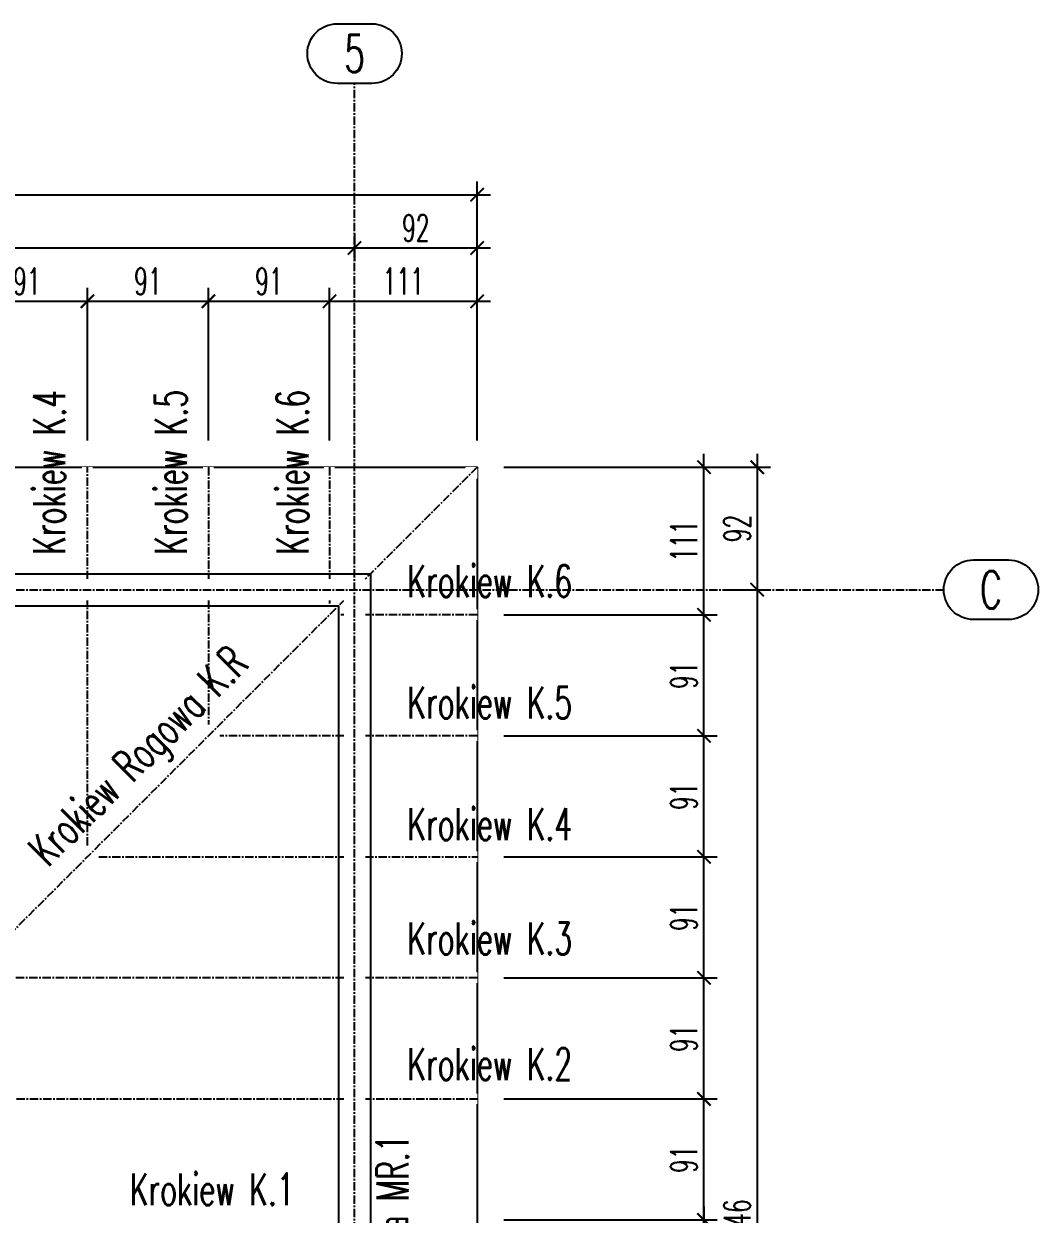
# Model space of a CAD drawing. Header units: millimetres. Extents: x -24587 to 33255, y -70862 to 32.
# Drawn here: x 27734 to 28496, y -56072 to -55179 of the extents above; entities that cross this region are included whole.
import ezdxf
from ezdxf.enums import TextEntityAlignment as Align

# ---------------------------------------------------------------- set-up
doc = ezdxf.new("R2010")
doc.units = ezdxf.units.MM
doc.header["$LTSCALE"] = 5
doc.set_wipeout_variables(frame=1)
doc.linetypes.add('CENTER', pattern=[2, 1.25, -0.25, 0.25, -0.25])
doc.layers.get('Defpoints').update_dxf_attribs({"color": 251})
for name, color, linetype in [('K-CIENKIE', 8, 'Continuous'), ('K-DREWNO', 33, 'Continuous'), ('K-DREWNO_OSIE', 8, 'CENTER'), ('K-OSIE', 9, 'CENTER'), ('K-TEXT 2.4mm', 71, 'Continuous'), ('K-TEXT 2.8mm', 101, 'Continuous'), ('K-WYMIARY', 1, 'Continuous')]:
    doc.layers.add(name, color=color, linetype=linetype)
doc.styles.add('text 2.4mm', font='romans.shx', dxfattribs={"width": 0.65})
doc.styles.add('text 2.8mm', font='romans.shx', dxfattribs={"width": 0.65})
doc.styles.add('WYM1', font='romanszb.shx', dxfattribs={"width": 0.6})
doc.dimstyles.new('CM100', dxfattribs={"dimscale": 5, "dimtxt": 2, "dimasz": 1, "dimexe": 1, "dimexo": 2, "dimgap": 0.5, "dimtad": 1, "dimrnd": 0.5, "dimdsep": 46, "dimtxsty": 'WYM1', "dimblk": 'OBLIQUE', "dimcen": 0, "dimdle": 1, "dimclrd": 253, "dimclre": 251, "dimclrt": 30, "dimadec": 0, "dimazin": 0, "dimtfac": 1, "dimtix": 1, "dimtmove": 0, "dimatfit": 0, "dimfxl": 1, "dimtfillclr": 256, "dimtolj": 1, "dimarcsym": 0})

# ---------------------------------------------------------------- blocks, each defined once
blk = doc.blocks.new('A$Cf7a2d33d-flat-1')
at = {"layer": 'K-OSIE'}
for points in [[(2186, -1260.94), (2186, 380.04)], [(-357.96, 0), (2628.12, 0)]]:
    blk.add_lwpolyline(points, dxfattribs=at)
at = {"layer": 'K-TEXT 2.4mm'}
for points in [[(2172.94, 380.04, -1), (2172.94, 424.79), (2199.06, 424.79, -1), (2199.06, 380.04)], [(2650.5, -22.38, -1), (2650.5, 22.38), (2676.61, 22.38, -1), (2676.61, -22.38)]]:
    blk.add_lwpolyline(points, format="xyb", close=True, dxfattribs=at)
at = {"layer": 'K-TEXT 2.8mm', "style": 'text 2.8mm', "width": 0.65}
for s, p in [('5', (2186, 402.41)), ('C', (2663.55, 0))]:
    blk.add_text(s, height=28, dxfattribs=at).set_placement(p, align=Align.MIDDLE_CENTER)
blk = doc.blocks.new('_ArchTick')
at = {"color": 0, "linetype": 'ByBlock', "const_width": 0.15}
blk.add_lwpolyline([(-0.5, -0.5), (0.5, 0.5)], dxfattribs=at)
blk = doc.blocks.new('*D460')
at = {"layer": 'Defpoints', "color": 0, "transparency": 16777216}
for p in [(25796.64, -55316.05), (27982.64, -55316.05), (27982.64, -55346.95)]:
    blk.add_point(p, dxfattribs=at)
at = {"layer": 'K-WYMIARY', "color": 251, "lineweight": -2, "transparency": 16777216}
for p, q in [((25796.64, -55336.05), (25796.64, -55356.95)), ((27982.64, -55336.05), (27982.64, -55356.95))]:
    blk.add_line(p, q, dxfattribs=at)
at = {"layer": 'K-WYMIARY', "color": 253, "lineweight": -2, "transparency": 16777216}
blk.add_line((25786.64, -55346.95), (27992.64, -55346.95), dxfattribs=at)
at = {"layer": 'K-WYMIARY', "color": 253, "lineweight": -2, "transparency": 16777216, "xscale": 10, "yscale": 10, "zscale": 10, "rotation": 180}
blk.add_blockref('_ArchTick', (25796.64, -55346.95), dxfattribs=at)
at = {"layer": 'K-WYMIARY', "color": 253, "lineweight": -2, "transparency": 16777216, "xscale": 10, "yscale": 10, "zscale": 10}
blk.add_blockref('_ArchTick', (27982.64, -55346.95), dxfattribs=at)
at = {"layer": 'K-WYMIARY', "color": 30, "transparency": 16777216, "insert": (26889.64, -55331.95), "char_height": 20, "attachment_point": 5, "style": 'WYM1'}
blk.add_mtext('\\A1;2186', dxfattribs=at)
blk = doc.blocks.new('*D449')
at = {"layer": 'Defpoints', "color": 0, "transparency": 16777216}
for p in [(27782.14, -55386.95), (27691.31, -55511.46), (27782.14, -55511.46)]:
    blk.add_point(p, dxfattribs=at)
at = {"layer": 'K-WYMIARY', "color": 251, "lineweight": -2, "transparency": 16777216}
for p, q in [((27691.31, -55491.46), (27691.31, -55376.95)), ((27782.14, -55491.46), (27782.14, -55376.95))]:
    blk.add_line(p, q, dxfattribs=at)
at = {"layer": 'K-WYMIARY', "color": 253, "lineweight": -2, "transparency": 16777216}
blk.add_line((27681.31, -55386.95), (27792.14, -55386.95), dxfattribs=at)
at = {"layer": 'K-WYMIARY', "color": 253, "lineweight": -2, "transparency": 16777216, "xscale": 10, "yscale": 10, "zscale": 10, "rotation": 180}
blk.add_blockref('_ArchTick', (27691.31, -55386.95), dxfattribs=at)
at = {"layer": 'K-WYMIARY', "color": 253, "lineweight": -2, "transparency": 16777216, "xscale": 10, "yscale": 10, "zscale": 10}
blk.add_blockref('_ArchTick', (27782.14, -55386.95), dxfattribs=at)
at = {"layer": 'K-WYMIARY', "color": 30, "transparency": 16777216, "insert": (27736.72, -55371.95), "char_height": 20, "attachment_point": 5, "style": 'WYM1'}
blk.add_mtext('\\A1;91', dxfattribs=at)
blk = doc.blocks.new('*D440')
at = {"layer": 'Defpoints', "color": 0, "transparency": 16777216}
for p in [(27872.97, -55386.95), (27782.14, -55511.46), (27872.97, -55511.46)]:
    blk.add_point(p, dxfattribs=at)
at = {"layer": 'K-WYMIARY', "color": 251, "lineweight": -2, "transparency": 16777216}
for p, q in [((27782.14, -55491.46), (27782.14, -55376.95)), ((27872.97, -55491.46), (27872.97, -55376.95))]:
    blk.add_line(p, q, dxfattribs=at)
at = {"layer": 'K-WYMIARY', "color": 253, "lineweight": -2, "transparency": 16777216}
blk.add_line((27772.14, -55386.95), (27882.97, -55386.95), dxfattribs=at)
at = {"layer": 'K-WYMIARY', "color": 253, "lineweight": -2, "transparency": 16777216, "xscale": 10, "yscale": 10, "zscale": 10, "rotation": 180}
blk.add_blockref('_ArchTick', (27782.14, -55386.95), dxfattribs=at)
at = {"layer": 'K-WYMIARY', "color": 253, "lineweight": -2, "transparency": 16777216, "xscale": 10, "yscale": 10, "zscale": 10}
blk.add_blockref('_ArchTick', (27872.97, -55386.95), dxfattribs=at)
at = {"layer": 'K-WYMIARY', "color": 30, "transparency": 16777216, "insert": (27827.56, -55371.95), "char_height": 20, "attachment_point": 5, "style": 'WYM1'}
blk.add_mtext('\\A1;91', dxfattribs=at)
blk = doc.blocks.new('*D441')
at = {"layer": 'Defpoints', "color": 0, "transparency": 16777216}
for p in [(27963.81, -55386.95), (27872.97, -55511.46), (27963.81, -55511.46)]:
    blk.add_point(p, dxfattribs=at)
at = {"layer": 'K-WYMIARY', "color": 251, "lineweight": -2, "transparency": 16777216}
for p, q in [((27872.97, -55491.46), (27872.97, -55376.95)), ((27963.81, -55491.46), (27963.81, -55376.95))]:
    blk.add_line(p, q, dxfattribs=at)
at = {"layer": 'K-WYMIARY', "color": 253, "lineweight": -2, "transparency": 16777216}
blk.add_line((27862.97, -55386.95), (27973.81, -55386.95), dxfattribs=at)
at = {"layer": 'K-WYMIARY', "color": 253, "lineweight": -2, "transparency": 16777216, "xscale": 10, "yscale": 10, "zscale": 10, "rotation": 180}
blk.add_blockref('_ArchTick', (27872.97, -55386.95), dxfattribs=at)
at = {"layer": 'K-WYMIARY', "color": 253, "lineweight": -2, "transparency": 16777216, "xscale": 10, "yscale": 10, "zscale": 10}
blk.add_blockref('_ArchTick', (27963.81, -55386.95), dxfattribs=at)
at = {"layer": 'K-WYMIARY', "color": 30, "transparency": 16777216, "insert": (27918.39, -55371.95), "char_height": 20, "attachment_point": 5, "style": 'WYM1'}
blk.add_mtext('\\A1;91', dxfattribs=at)
blk = doc.blocks.new('*D442')
at = {"layer": 'Defpoints', "color": 0, "transparency": 16777216}
for p in [(28074.64, -55386.95), (27963.81, -55511.46), (28074.64, -55511.46)]:
    blk.add_point(p, dxfattribs=at)
at = {"layer": 'K-WYMIARY', "color": 251, "lineweight": -2, "transparency": 16777216}
for p, q in [((27963.81, -55491.46), (27963.81, -55376.95)), ((28074.64, -55491.46), (28074.64, -55376.95))]:
    blk.add_line(p, q, dxfattribs=at)
at = {"layer": 'K-WYMIARY', "color": 253, "lineweight": -2, "transparency": 16777216}
blk.add_line((27953.81, -55386.95), (28084.64, -55386.95), dxfattribs=at)
at = {"layer": 'K-WYMIARY', "color": 253, "lineweight": -2, "transparency": 16777216, "xscale": 10, "yscale": 10, "zscale": 10, "rotation": 180}
blk.add_blockref('_ArchTick', (27963.81, -55386.95), dxfattribs=at)
at = {"layer": 'K-WYMIARY', "color": 253, "lineweight": -2, "transparency": 16777216, "xscale": 10, "yscale": 10, "zscale": 10}
blk.add_blockref('_ArchTick', (28074.64, -55386.95), dxfattribs=at)
at = {"layer": 'K-WYMIARY', "color": 30, "transparency": 16777216, "insert": (28019.22, -55371.95), "char_height": 20, "attachment_point": 5, "style": 'WYM1'}
blk.add_mtext('\\A1;111', dxfattribs=at)
blk = doc.blocks.new('*D420')
at = {"layer": 'Defpoints', "color": 0, "transparency": 16777216}
for p in [(28074.64, -55985.63), (28244.78, -55985.63), (28074.64, -56076.46)]:
    blk.add_point(p, dxfattribs=at)
at = {"layer": 'K-WYMIARY', "color": 253, "lineweight": -2, "transparency": 16777216}
blk.add_line((28244.78, -56086.46), (28244.78, -55975.63), dxfattribs=at)
at = {"layer": 'K-WYMIARY', "color": 251, "lineweight": -2, "transparency": 16777216}
for p, q in [((28094.64, -55985.63), (28254.78, -55985.63)), ((28094.64, -56076.46), (28254.78, -56076.46))]:
    blk.add_line(p, q, dxfattribs=at)
at = {"layer": 'K-WYMIARY', "color": 253, "lineweight": -2, "transparency": 16777216, "xscale": 10, "yscale": 10, "zscale": 10}
for p, rotation in [((28244.78, -55985.63), 90), ((28244.78, -56076.46), 270)]:
    blk.add_blockref('_ArchTick', p, dxfattribs=dict(at, rotation=rotation))
at = {"layer": 'K-WYMIARY', "color": 30, "transparency": 16777216, "insert": (28229.78, -56031.04), "char_height": 20, "attachment_point": 5, "rotation": 90, "style": 'WYM1'}
blk.add_mtext('\\A1;91', dxfattribs=at)
blk = doc.blocks.new('*D421')
at = {"layer": 'Defpoints', "color": 0, "transparency": 16777216}
for p in [(28074.64, -55894.79), (28244.78, -55894.79), (28074.64, -55985.63)]:
    blk.add_point(p, dxfattribs=at)
at = {"layer": 'K-WYMIARY', "color": 253, "lineweight": -2, "transparency": 16777216}
blk.add_line((28244.78, -55995.63), (28244.78, -55884.79), dxfattribs=at)
at = {"layer": 'K-WYMIARY', "color": 251, "lineweight": -2, "transparency": 16777216}
for p, q in [((28094.64, -55894.79), (28254.78, -55894.79)), ((28094.64, -55985.63), (28254.78, -55985.63))]:
    blk.add_line(p, q, dxfattribs=at)
at = {"layer": 'K-WYMIARY', "color": 253, "lineweight": -2, "transparency": 16777216, "xscale": 10, "yscale": 10, "zscale": 10}
for p, rotation in [((28244.78, -55894.79), 90), ((28244.78, -55985.63), 270)]:
    blk.add_blockref('_ArchTick', p, dxfattribs=dict(at, rotation=rotation))
at = {"layer": 'K-WYMIARY', "color": 30, "transparency": 16777216, "insert": (28229.78, -55940.21), "char_height": 20, "attachment_point": 5, "rotation": 90, "style": 'WYM1'}
blk.add_mtext('\\A1;91', dxfattribs=at)
blk = doc.blocks.new('*D422')
at = {"layer": 'Defpoints', "color": 0, "transparency": 16777216}
for p in [(28074.64, -55803.96), (28244.78, -55803.96), (28074.64, -55894.79)]:
    blk.add_point(p, dxfattribs=at)
at = {"layer": 'K-WYMIARY', "color": 253, "lineweight": -2, "transparency": 16777216}
blk.add_line((28244.78, -55904.79), (28244.78, -55793.96), dxfattribs=at)
at = {"layer": 'K-WYMIARY', "color": 251, "lineweight": -2, "transparency": 16777216}
for p, q in [((28094.64, -55803.96), (28254.78, -55803.96)), ((28094.64, -55894.79), (28254.78, -55894.79))]:
    blk.add_line(p, q, dxfattribs=at)
at = {"layer": 'K-WYMIARY', "color": 253, "lineweight": -2, "transparency": 16777216, "xscale": 10, "yscale": 10, "zscale": 10}
for p, rotation in [((28244.78, -55803.96), 90), ((28244.78, -55894.79), 270)]:
    blk.add_blockref('_ArchTick', p, dxfattribs=dict(at, rotation=rotation))
at = {"layer": 'K-WYMIARY', "color": 30, "transparency": 16777216, "insert": (28229.78, -55849.38), "char_height": 20, "attachment_point": 5, "rotation": 90, "style": 'WYM1'}
blk.add_mtext('\\A1;91', dxfattribs=at)
blk = doc.blocks.new('*D423')
at = {"layer": 'Defpoints', "color": 0, "transparency": 16777216}
for p in [(28074.64, -55713.13), (28244.78, -55713.13), (28074.64, -55803.96)]:
    blk.add_point(p, dxfattribs=at)
at = {"layer": 'K-WYMIARY', "color": 253, "lineweight": -2, "transparency": 16777216}
blk.add_line((28244.78, -55813.96), (28244.78, -55703.13), dxfattribs=at)
at = {"layer": 'K-WYMIARY', "color": 251, "lineweight": -2, "transparency": 16777216}
for p, q in [((28094.64, -55713.13), (28254.78, -55713.13)), ((28094.64, -55803.96), (28254.78, -55803.96))]:
    blk.add_line(p, q, dxfattribs=at)
at = {"layer": 'K-WYMIARY', "color": 253, "lineweight": -2, "transparency": 16777216, "xscale": 10, "yscale": 10, "zscale": 10}
for p, rotation in [((28244.78, -55713.13), 90), ((28244.78, -55803.96), 270)]:
    blk.add_blockref('_ArchTick', p, dxfattribs=dict(at, rotation=rotation))
at = {"layer": 'K-WYMIARY', "color": 30, "transparency": 16777216, "insert": (28229.78, -55758.54), "char_height": 20, "attachment_point": 5, "rotation": 90, "style": 'WYM1'}
blk.add_mtext('\\A1;91', dxfattribs=at)
blk = doc.blocks.new('*D424')
at = {"layer": 'Defpoints', "color": 0, "transparency": 16777216}
for p in [(28074.64, -55622.29), (28244.78, -55622.29), (28074.64, -55713.13)]:
    blk.add_point(p, dxfattribs=at)
at = {"layer": 'K-WYMIARY', "color": 253, "lineweight": -2, "transparency": 16777216}
blk.add_line((28244.78, -55723.13), (28244.78, -55612.29), dxfattribs=at)
at = {"layer": 'K-WYMIARY', "color": 251, "lineweight": -2, "transparency": 16777216}
for p, q in [((28094.64, -55622.29), (28254.78, -55622.29)), ((28094.64, -55713.13), (28254.78, -55713.13))]:
    blk.add_line(p, q, dxfattribs=at)
at = {"layer": 'K-WYMIARY', "color": 253, "lineweight": -2, "transparency": 16777216, "xscale": 10, "yscale": 10, "zscale": 10}
for p, rotation in [((28244.78, -55622.29), 90), ((28244.78, -55713.13), 270)]:
    blk.add_blockref('_ArchTick', p, dxfattribs=dict(at, rotation=rotation))
at = {"layer": 'K-WYMIARY', "color": 30, "transparency": 16777216, "insert": (28229.78, -55667.71), "char_height": 20, "attachment_point": 5, "rotation": 90, "style": 'WYM1'}
blk.add_mtext('\\A1;91', dxfattribs=at)
blk = doc.blocks.new('*D425')
at = {"layer": 'Defpoints', "color": 0, "transparency": 16777216}
for p in [(28074.64, -55511.46), (28244.78, -55511.46), (28074.64, -55622.29)]:
    blk.add_point(p, dxfattribs=at)
at = {"layer": 'K-WYMIARY', "color": 253, "lineweight": -2, "transparency": 16777216}
blk.add_line((28244.78, -55632.29), (28244.78, -55501.46), dxfattribs=at)
at = {"layer": 'K-WYMIARY', "color": 251, "lineweight": -2, "transparency": 16777216}
for p, q in [((28094.64, -55511.46), (28254.78, -55511.46)), ((28094.64, -55622.29), (28254.78, -55622.29))]:
    blk.add_line(p, q, dxfattribs=at)
at = {"layer": 'K-WYMIARY', "color": 253, "lineweight": -2, "transparency": 16777216, "xscale": 10, "yscale": 10, "zscale": 10}
for p, rotation in [((28244.78, -55511.46), 90), ((28244.78, -55622.29), 270)]:
    blk.add_blockref('_ArchTick', p, dxfattribs=dict(at, rotation=rotation))
at = {"layer": 'K-WYMIARY', "color": 30, "transparency": 16777216, "insert": (28229.78, -55566.88), "char_height": 20, "attachment_point": 5, "rotation": 90, "style": 'WYM1'}
blk.add_mtext('\\A1;111', dxfattribs=at)
blk = doc.blocks.new('*D428')
at = {"layer": 'Defpoints', "color": 0, "transparency": 16777216}
for p in [(28074.64, -56076.46), (28074.64, -56167.29), (28244.78, -56167.29)]:
    blk.add_point(p, dxfattribs=at)
at = {"layer": 'K-WYMIARY', "color": 253, "lineweight": -2, "transparency": 16777216}
blk.add_line((28244.78, -56066.46), (28244.78, -56177.29), dxfattribs=at)
at = {"layer": 'K-WYMIARY', "color": 251, "lineweight": -2, "transparency": 16777216}
for p, q in [((28094.64, -56076.46), (28254.78, -56076.46)), ((28094.64, -56167.29), (28254.78, -56167.29))]:
    blk.add_line(p, q, dxfattribs=at)
at = {"layer": 'K-WYMIARY', "color": 253, "lineweight": -2, "transparency": 16777216, "xscale": 10, "yscale": 10, "zscale": 10}
for p, rotation in [((28244.78, -56076.46), 90), ((28244.78, -56167.29), 270)]:
    blk.add_blockref('_ArchTick', p, dxfattribs=dict(at, rotation=rotation))
at = {"layer": 'K-WYMIARY', "color": 30, "transparency": 16777216, "insert": (28229.78, -56121.88), "char_height": 20, "attachment_point": 5, "rotation": 90, "style": 'WYM1'}
blk.add_mtext('\\A1;91', dxfattribs=at)
blk = doc.blocks.new('*D487')
at = {"layer": 'Defpoints', "color": 0, "transparency": 16777216}
for p in [(27982.64, -55316.05), (28074.64, -55346.95), (28074.64, -55511.46)]:
    blk.add_point(p, dxfattribs=at)
at = {"layer": 'K-WYMIARY', "color": 251, "lineweight": -2, "transparency": 16777216}
for p, q in [((27982.64, -55336.05), (27982.64, -55356.95)), ((28074.64, -55491.46), (28074.64, -55336.95))]:
    blk.add_line(p, q, dxfattribs=at)
at = {"layer": 'K-WYMIARY', "color": 253, "lineweight": -2, "transparency": 16777216}
blk.add_line((27972.64, -55346.95), (28084.64, -55346.95), dxfattribs=at)
at = {"layer": 'K-WYMIARY', "color": 253, "lineweight": -2, "transparency": 16777216, "xscale": 10, "yscale": 10, "zscale": 10, "rotation": 180}
blk.add_blockref('_ArchTick', (27982.64, -55346.95), dxfattribs=at)
at = {"layer": 'K-WYMIARY', "color": 253, "lineweight": -2, "transparency": 16777216, "xscale": 10, "yscale": 10, "zscale": 10}
blk.add_blockref('_ArchTick', (28074.64, -55346.95), dxfattribs=at)
at = {"layer": 'K-WYMIARY', "color": 30, "transparency": 16777216, "insert": (28028.64, -55331.95), "char_height": 20, "attachment_point": 5, "style": 'WYM1'}
blk.add_mtext('\\A1;92', dxfattribs=at)
blk = doc.blocks.new('*D488')
at = {"layer": 'Defpoints', "color": 0, "transparency": 16777216}
for p in [(28074.64, -55306.95), (25704.64, -55511.46), (28074.64, -55511.46)]:
    blk.add_point(p, dxfattribs=at)
at = {"layer": 'K-WYMIARY', "color": 251, "lineweight": -2, "transparency": 16777216}
for p, q in [((25704.64, -55491.46), (25704.64, -55296.95)), ((28074.64, -55491.46), (28074.64, -55296.95))]:
    blk.add_line(p, q, dxfattribs=at)
at = {"layer": 'K-WYMIARY', "color": 253, "lineweight": -2, "transparency": 16777216}
blk.add_line((25694.64, -55306.95), (28084.64, -55306.95), dxfattribs=at)
at = {"layer": 'K-WYMIARY', "color": 253, "lineweight": -2, "transparency": 16777216, "xscale": 10, "yscale": 10, "zscale": 10, "rotation": 180}
blk.add_blockref('_ArchTick', (25704.64, -55306.95), dxfattribs=at)
at = {"layer": 'K-WYMIARY', "color": 253, "lineweight": -2, "transparency": 16777216, "xscale": 10, "yscale": 10, "zscale": 10}
blk.add_blockref('_ArchTick', (28074.64, -55306.95), dxfattribs=at)
at = {"layer": 'K-WYMIARY', "color": 30, "transparency": 16777216, "insert": (26889.64, -55291.95), "char_height": 20, "attachment_point": 5, "style": 'WYM1'}
blk.add_mtext('\\A1;2370', dxfattribs=at)
blk = doc.blocks.new('*D489')
at = {"layer": 'Defpoints', "color": 0, "transparency": 16777216}
for p in [(28074.64, -55511.46), (28244.78, -55603.46), (28284.78, -55603.46)]:
    blk.add_point(p, dxfattribs=at)
at = {"layer": 'K-WYMIARY', "color": 253, "lineweight": -2, "transparency": 16777216}
blk.add_line((28284.78, -55501.46), (28284.78, -55613.46), dxfattribs=at)
at = {"layer": 'K-WYMIARY', "color": 251, "lineweight": -2, "transparency": 16777216}
for p, q in [((28094.64, -55511.46), (28294.78, -55511.46)), ((28264.78, -55603.46), (28294.78, -55603.46))]:
    blk.add_line(p, q, dxfattribs=at)
at = {"layer": 'K-WYMIARY', "color": 253, "lineweight": -2, "transparency": 16777216, "xscale": 10, "yscale": 10, "zscale": 10}
for p, rotation in [((28284.78, -55511.46), 90), ((28284.78, -55603.46), 270)]:
    blk.add_blockref('_ArchTick', p, dxfattribs=dict(at, rotation=rotation))
at = {"layer": 'K-WYMIARY', "color": 30, "transparency": 16777216, "insert": (28269.78, -55557.46), "char_height": 20, "attachment_point": 5, "rotation": 90, "style": 'WYM1'}
blk.add_mtext('\\A1;92', dxfattribs=at)
blk = doc.blocks.new('*D490')
at = {"layer": 'Defpoints', "color": 0, "transparency": 16777216}
for p in [(28244.78, -55603.46), (28244.78, -56549.46), (28284.78, -56549.46)]:
    blk.add_point(p, dxfattribs=at)
at = {"layer": 'K-WYMIARY', "color": 253, "lineweight": -2, "transparency": 16777216}
blk.add_line((28284.78, -55593.46), (28284.78, -56559.46), dxfattribs=at)
at = {"layer": 'K-WYMIARY', "color": 251, "lineweight": -2, "transparency": 16777216}
for p, q in [((28264.78, -55603.46), (28294.78, -55603.46)), ((28264.78, -56549.46), (28294.78, -56549.46))]:
    blk.add_line(p, q, dxfattribs=at)
at = {"layer": 'K-WYMIARY', "color": 253, "lineweight": -2, "transparency": 16777216, "xscale": 10, "yscale": 10, "zscale": 10}
for p, rotation in [((28284.78, -55603.46), 90), ((28284.78, -56549.46), 270)]:
    blk.add_blockref('_ArchTick', p, dxfattribs=dict(at, rotation=rotation))
at = {"layer": 'K-WYMIARY', "color": 30, "transparency": 16777216, "insert": (28269.78, -56076.46), "char_height": 20, "attachment_point": 5, "rotation": 90, "style": 'WYM1'}
blk.add_mtext('\\A1;946', dxfattribs=at)

msp = doc.modelspace()

# ---------------------------------------------------------------- linework, layer by layer
at = {"layer": 'K-DREWNO'}
msp.add_lwpolyline([(25704.64, -55511.46), (28074.64, -55511.46), (28074.64, -56641.46), (25704.64, -56641.46)], close=True, dxfattribs=at)

# ---------------------------------------------------------------- dimensions: what is measured, and where the dimension line sits
at = {"layer": 'K-WYMIARY'}
dim = msp.add_linear_dim(base=(27982.64, -55346.952), p1=(25796.64, -55316.051), p2=(27982.64, -55316.051), dimstyle='CM100', override={"dimscale": 10, "dimblk": 'ArchTick'}, dxfattribs=at)
dim.commit()
dim.dimension.update_dxf_attribs({"geometry": '*D460', "text_midpoint": (26889.64, -55331.952)})
dim = msp.add_linear_dim(base=(28284.78, -56549.46), p1=(28244.78, -55603.46), p2=(28244.78, -56549.46), angle=90, dimstyle='CM100', override={"dimscale": 10, "dimblk": 'ArchTick', "dimtmove": 1}, dxfattribs=at)
dim.commit()
dim.dimension.update_dxf_attribs({"geometry": '*D490', "text_midpoint": (28269.78, -56076.46)})

# ---------------------------------------------------------------- next in the draw order: wipeouts: each hides what was drawn before it
for points in [[(27778.14, -55511.46), (27786.14, -55511.46), (27786.14, -55791.475), (27778.14, -55799.475)], [(27868.973, -55708.642), (27868.973, -55511.46), (27876.973, -55511.46), (27876.973, -55700.642)], [(27967.806, -55511.46), (27959.806, -55511.46), (27959.806, -55617.808), (27967.806, -55609.808)], [(27695.792, -55898.794), (27703.792, -55890.794), (28074.64, -55890.794), (28074.64, -55898.794)], [(28074.64, -55981.627), (28074.64, -55989.627), (27604.958, -55989.627), (27612.958, -55981.627)]]:
    msp.add_wipeout(points).dxf.layer = 'K-DREWNO'

# ---------------------------------------------------------------- next in the draw order: wipeouts: each hides what was drawn before it
for points in [[(28074.64, -55618.294), (28074.64, -55626.294), (27968.292, -55626.294), (27976.292, -55618.294)], [(27877.458, -55717.127), (28074.64, -55717.127), (28074.64, -55709.127), (27885.458, -55709.127)], [(28074.64, -55807.96), (28074.64, -55799.96), (27794.625, -55799.96), (27786.625, -55807.96)]]:
    msp.add_wipeout(points).dxf.layer = 'K-DREWNO'

# ---------------------------------------------------------------- next in the draw order: wipeouts: each hides what was drawn before it
msp.add_wipeout([(28074.64, -55511.46), (28066.154, -55511.46), (27501.154, -56076.46), (27518.125, -56076.46), (28074.64, -55519.946)]).dxf.layer = 'K-DREWNO'

# ---------------------------------------------------------------- next in the draw order: linework, layer by layer
at = {"layer": 'K-DREWNO_OSIE'}
for points in [[(28074.64, -55511.46), (27509.64, -56076.46)], [(27782.14, -55795.475), (27782.14, -55511.46)], [(27872.973, -55511.46), (27872.973, -55704.642)], [(27963.806, -55511.46), (27963.806, -55613.808)], [(28074.64, -55622.294), (27972.292, -55622.294)], [(28074.64, -55713.127), (27881.458, -55713.127)], [(27790.625, -55803.96), (28074.64, -55803.96)], [(28074.64, -55894.794), (27699.792, -55894.794)], [(27608.958, -55985.627), (28074.64, -55985.627)]]:
    msp.add_lwpolyline(points, dxfattribs=at)

# ---------------------------------------------------------------- next in the draw order: texts
at = {"layer": 'K-TEXT 2.4mm', "style": 'text 2.4mm', "width": 0.65}
for s, rotation, p in [('Krokiew K.4', 90, (27772.706, -55577.194)), ('Krokiew K.5', 90, (27863.961, -55577.194)), ('Krokiew K.6', 90, (27955.216, -55577.194)), ('Krokiew K.6', 360, (28022.278, -55616.182)), ('Krokiew Rogowa K.R', 45, (27757.797, -55817.427)), ('Krokiew K.5', 360, (28022.278, -55707.437)), ('Krokiew K.4', 360, (28022.278, -55798.692)), ('Krokiew K.3', 360, (28022.278, -55884.514)), ('Krokiew K.2', 360, (28022.278, -55978.691)), ('Murłata MR.1', 90, (28030.278, -56148.671)), ('Krokiew K.1', 360, (27813.984, -56072.761))]:
    msp.add_text(s, height=24, rotation=rotation, dxfattribs=at).set_placement(p, align=Align.BOTTOM_LEFT)

# ---------------------------------------------------------------- next in the draw order: dimensions: what is measured, and where the dimension line sits
at = {"layer": 'K-WYMIARY'}
for base, p1, p2, picture, middle in [((28074.64, -55306.952), (25704.64, -55511.46), (28074.64, -55511.46), '*D488', (26889.64, -55291.952)), ((28074.64, -55346.952), (27982.64, -55316.051), (28074.64, -55511.46), '*D487', (28028.64, -55331.952)), ((27782.14, -55386.952), (27691.306, -55511.46), (27782.14, -55511.46), '*D449', (27736.723, -55371.952)), ((27872.973, -55386.952), (27782.14, -55511.46), (27872.973, -55511.46), '*D440', (27827.556, -55371.952)), ((27963.806, -55386.952), (27872.973, -55511.46), (27963.806, -55511.46), '*D441', (27918.39, -55371.952)), ((28074.64, -55386.952), (27963.806, -55511.46), (28074.64, -55511.46), '*D442', (28019.223, -55371.952))]:
    dim = msp.add_linear_dim(base=base, p1=p1, p2=p2, dimstyle='CM100', override={"dimscale": 10, "dimblk": 'ArchTick', "dimtmove": 1}, dxfattribs=at)
    dim.commit()
    dim.dimension.update_dxf_attribs({"geometry": picture, "text_midpoint": middle})
for base, p1, p2, angle, picture, middle in [((28244.78, -55511.46), (28074.64, -55622.294), (28074.64, -55511.46), 90, '*D425', (28229.78, -55566.877)), ((28284.78, -55603.46), (28074.64, -55511.46), (28244.78, -55603.46), 90, '*D489', (28269.78, -55557.46)), ((28244.78, -55622.294), (28074.64, -55713.127), (28074.64, -55622.294), 90, '*D424', (28229.78, -55667.71)), ((28244.78, -55713.127), (28074.64, -55803.96), (28074.64, -55713.127), 90, '*D423', (28229.78, -55758.544)), ((28244.78, -55803.96), (28074.64, -55894.794), (28074.64, -55803.96), 90, '*D422', (28229.78, -55849.377)), ((28244.78, -55894.794), (28074.64, -55985.627), (28074.64, -55894.794), 90, '*D421', (28229.78, -55940.21)), ((28244.78, -55985.627), (28074.64, -56076.46), (28074.64, -55985.627), 90, '*D420', (28229.78, -56031.044)), ((28244.78, -56167.294), (28074.64, -56076.46), (28074.64, -56167.294), 270, '*D428', (28229.78, -56121.877))]:
    dim = msp.add_linear_dim(base=base, p1=p1, p2=p2, angle=angle, dimstyle='CM100', override={"dimscale": 10, "dimblk": 'ArchTick', "dimtmove": 1}, dxfattribs=at)
    dim.commit()
    dim.dimension.update_dxf_attribs({"geometry": picture, "text_midpoint": middle})

# ---------------------------------------------------------------- next in the draw order: wipeouts: each hides what was drawn before it
msp.add_wipeout([(25804.64, -55595.46), (27974.64, -55595.46), (27974.64, -55611.46), (25804.64, -55611.46)]).dxf.layer = 'K-DREWNO'

# ---------------------------------------------------------------- next in the draw order: wipeouts: each hides what was drawn before it
msp.add_wipeout([(27990.64, -55595.46), (27990.64, -56557.46), (27974.64, -56557.46), (27974.64, -55595.46)]).dxf.layer = 'K-DREWNO'

# ---------------------------------------------------------------- next in the draw order: linework, layer by layer
at = {"layer": 'K-CIENKIE'}
for points in [[(25784.64, -55591.46), (27994.64, -55591.46), (27994.64, -56561.46), (25784.64, -56561.46)], [(25808.64, -55615.46), (27970.64, -55615.46), (27970.64, -56537.46), (25808.64, -56537.46)]]:
    msp.add_lwpolyline(points, close=True, dxfattribs=at)

# ---------------------------------------------------------------- next in the draw order: block references
at = {"layer": 'K-OSIE'}
msp.add_blockref('A$Cf7a2d33d-flat-1', (25796.64, -55603.46), dxfattribs=at)

doc.saveas('drawing.dxf')
